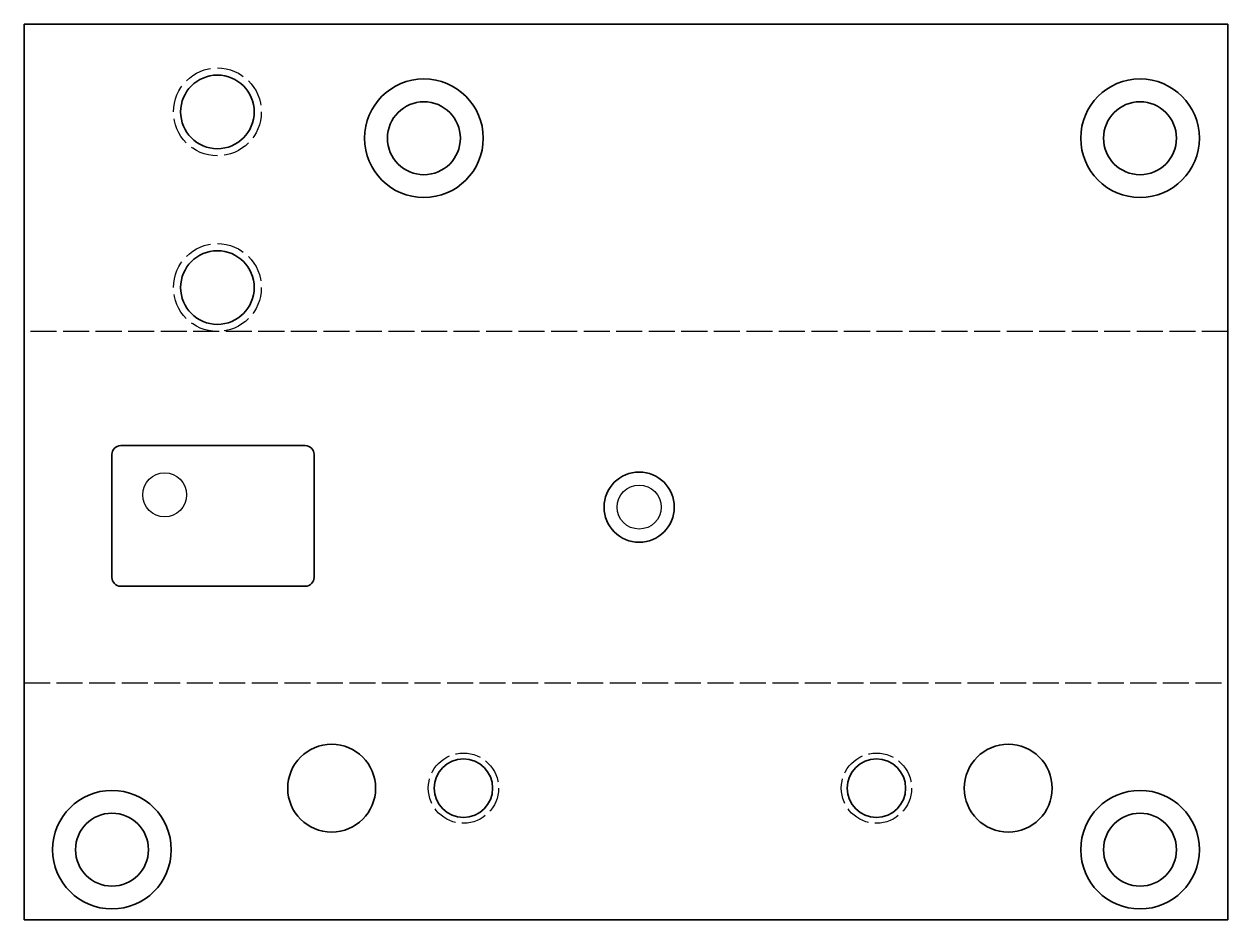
# Model space of a CAD drawing. Header units: millimetres. Extents: x 6 to 143, y -108 to -6.
import ezdxf

# ---------------------------------------------------------------- set-up
doc = ezdxf.new("R2010")
doc.units = ezdxf.units.MM
doc.linetypes.add('DASHED', pattern=[0.2067, 0.1654, -0.0413])
for name, color, linetype, lineweight in [('Hidden Edges(ANSI)', 132, 'DASHED', 25), ('Threads(ANSI)', 94, 'DASHED', 25), ('Visible Edges(ANSI)', 94, 'Continuous', 35)]:
    doc.layers.add(name, color=color, linetype=linetype, lineweight=lineweight)

msp = doc.modelspace()

# ---------------------------------------------------------------- linework, layer by layer
for centre in [(22.127, -59.727), (76.127, -61.127)]:
    msp.add_circle(centre, 2.5)
at = {"layer": 'Hidden Edges(ANSI)', "ltscale": 17.913414}
for p, q in [((143.127, -41.127), (6.127, -41.127)), ((6.127, -81.127), (143.127, -81.127))]:
    msp.add_line(p, q, dxfattribs=at)
at = {"layer": 'Threads(ANSI)', "ltscale": 18.998505}
for centre in [(28.127, -16.127), (28.127, -36.127)]:
    msp.add_circle(centre, 5, dxfattribs=at)
at = {"layer": 'Threads(ANSI)', "ltscale": 17.370062}
for centre in [(56.127, -93.127), (103.127, -93.127)]:
    msp.add_circle(centre, 4, dxfattribs=at)
at = {"layer": 'Visible Edges(ANSI)'}
for p, q in [((6.127, -108.127), (6.127, -6.127)), ((6.127, -6.127), (143.127, -6.127)), ((143.127, -6.127), (143.127, -108.127)), ((17.127, -54.127), (38.127, -54.127)), ((16.127, -69.127), (16.127, -55.127)), ((39.127, -55.127), (39.127, -69.127)), ((38.127, -70.127), (17.127, -70.127)), ((143.127, -108.127), (6.127, -108.127))]:
    msp.add_line(p, q, dxfattribs=at)
for centre, radius in [((28.127, -16.127), 4.188), ((51.627, -19.127), 6.75), ((133.127, -19.127), 6.75), ((51.627, -19.127), 4.15), ((133.127, -19.127), 4.15), ((28.127, -36.127), 4.188), ((76.127, -61.127), 4), ((41.127, -93.127), 5), ((118.127, -93.127), 5), ((56.127, -93.127), 3.324), ((103.127, -93.127), 3.324), ((16.127, -100.127), 6.75), ((133.127, -100.127), 6.75), ((16.127, -100.127), 4.15), ((133.127, -100.127), 4.15)]:
    msp.add_circle(centre, radius, dxfattribs=at)
for centre, start, end in [((17.127, -55.127), 90, 180), ((38.127, -55.127), 0, 90), ((17.127, -69.127), 180, 270), ((38.127, -69.127), 270, 0)]:
    msp.add_arc(centre, 1, start, end, dxfattribs=at)

doc.saveas('drawing.dxf')
